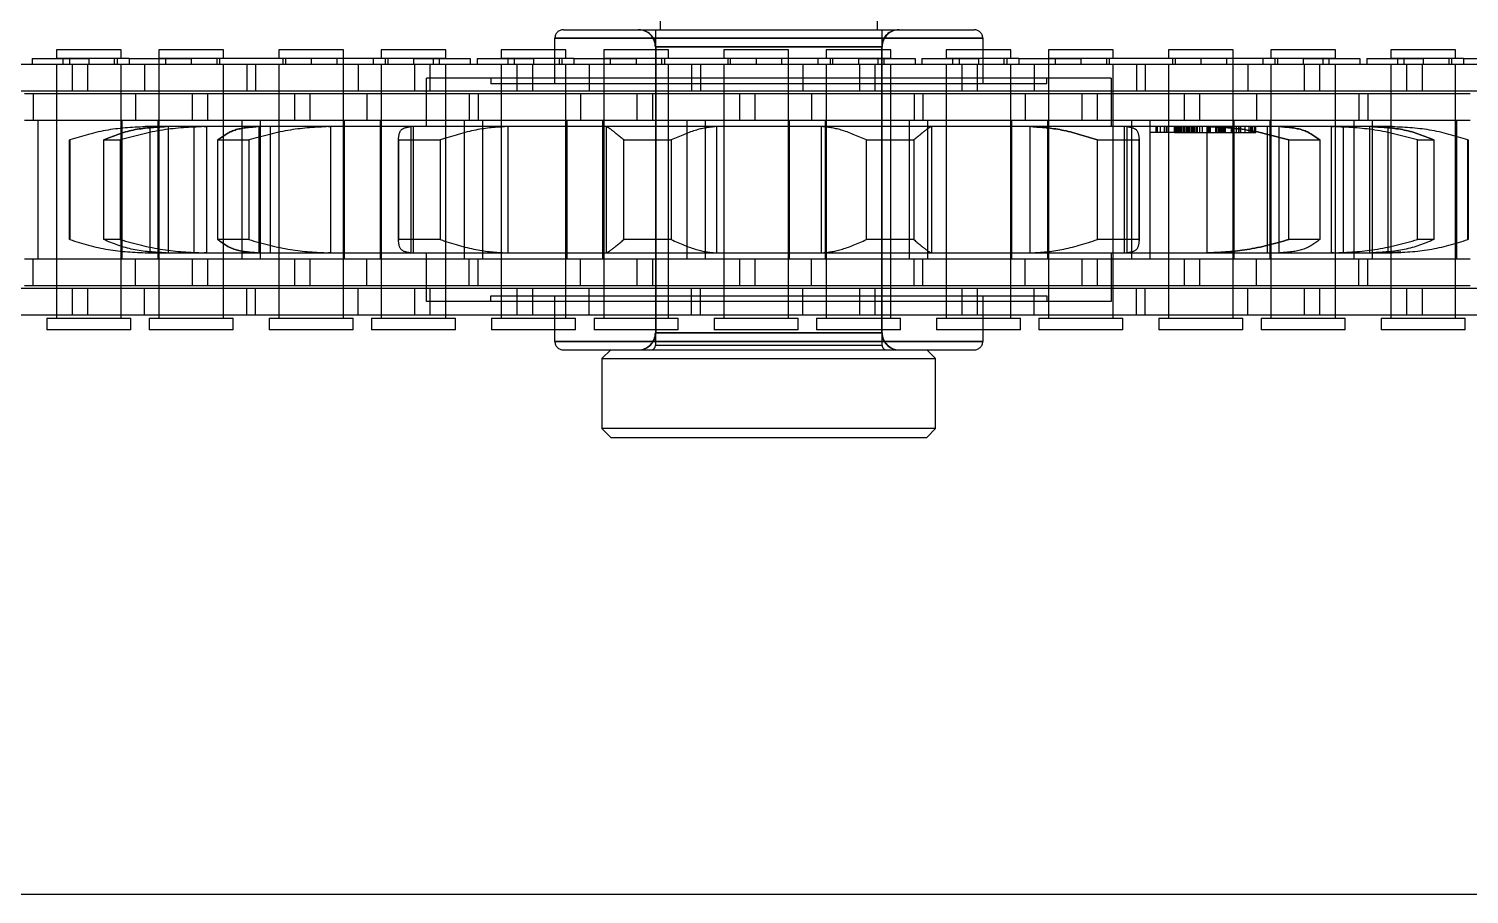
# Model space of a CAD drawing. Header units: metres. Extents: x 0 to 21025, y 0 to 14850.
# Drawn here: x 5274.1 to 5356.3, y 9261.1 to 9310.6 of the extents above; entities that cross this region are included whole.
import ezdxf

# ---------------------------------------------------------------- set-up
doc = ezdxf.new("R2010")
doc.units = ezdxf.units.M
doc.header["$LTSCALE"] = 25
doc.linetypes.add('HIDDEN2', pattern=[4.7625, 3.175, -1.5875])
doc.layers.add('SL4', color=4, linetype='Continuous')
doc.layers.add('ST1', color=7, linetype='HIDDEN2')

msp = doc.modelspace()

# ---------------------------------------------------------------- linework, layer by layer
at = {"layer": 'SL4'}
msp.add_line((4210.539, 9261.149), (5535.514, 9261.149), dxfattribs=at)
at = {"layer": 'ST1'}
for p, q in [((5310.157, 9311.629), (5310.157, 9310.529)), ((5322.557, 9310.529), (5322.557, 9311.629)), ((5304.63, 9310.529), (5328.083, 9310.529)), ((5309.882, 9310.529), (5309.882, 9292.489)), ((5322.832, 9292.489), (5322.832, 9310.529)), ((5304.142, 9307.44), (5304.142, 9310.04)), ((5304.142, 9310.04), (5328.572, 9310.04)), ((5328.572, 9310.04), (5304.142, 9310.04)), ((5309.882, 9309.551), (5309.882, 9293.216)), ((5322.807, 9309.551), (5309.906, 9309.551)), ((5309.906, 9309.551), (5309.906, 9293.216)), ((5309.906, 9309.551), (5322.807, 9309.551)), ((5322.807, 9293.216), (5322.807, 9309.551)), ((5322.832, 9293.216), (5322.832, 9309.551)), ((5328.572, 9310.04), (5328.572, 9307.44)), ((5274.298, 9308.873), (5274.298, 9308.541)), ((5274.298, 9308.873), (5277.529, 9308.873)), ((5279.374, 9309.384), (5275.684, 9309.384)), ((5275.684, 9309.384), (5275.684, 9308.91)), ((5275.684, 9308.91), (5279.374, 9308.91)), ((5276.053, 9308.91), (5276.053, 9308.541)), ((5276.422, 9308.873), (5276.422, 9308.541)), ((5277.529, 9308.873), (5277.529, 9308.541)), ((5279.825, 9308.873), (5277.529, 9308.873)), ((5279.005, 9308.541), (5279.005, 9308.91)), ((5279.148, 9308.873), (5279.148, 9308.541)), ((5279.374, 9308.91), (5279.374, 9309.384)), ((5279.825, 9308.873), (5283.377, 9308.873)), ((5279.825, 9308.873), (5279.825, 9308.541)), ((5285.222, 9309.384), (5281.532, 9309.384)), ((5281.532, 9309.384), (5281.532, 9308.91)), ((5281.532, 9308.91), (5285.222, 9308.91)), ((5281.532, 9308.873), (5281.532, 9307.021)), ((5281.901, 9308.91), (5281.901, 9308.541)), ((5283.377, 9308.873), (5283.377, 9308.541)), ((5296.077, 9308.873), (5283.377, 9308.873)), ((5284.853, 9308.541), (5284.853, 9308.91)), ((5284.996, 9308.873), (5284.996, 9308.541)), ((5285.222, 9308.91), (5285.222, 9309.384)), ((5292.074, 9309.384), (5288.384, 9309.384)), ((5288.384, 9309.384), (5288.384, 9308.91)), ((5288.384, 9308.91), (5292.074, 9308.91)), ((5288.61, 9308.873), (5288.61, 9308.541)), ((5288.753, 9308.91), (5288.753, 9308.541)), ((5290.229, 9308.873), (5290.229, 9308.541)), ((5291.705, 9308.541), (5291.705, 9308.91)), ((5292.074, 9308.91), (5292.074, 9309.384)), ((5292.074, 9307.021), (5292.074, 9308.873)), ((5293.781, 9308.541), (5293.781, 9308.873)), ((5297.922, 9309.384), (5294.232, 9309.384)), ((5294.232, 9309.384), (5294.232, 9308.91)), ((5294.232, 9308.91), (5297.922, 9308.91)), ((5294.458, 9308.873), (5294.458, 9308.541)), ((5294.601, 9308.91), (5294.601, 9308.541)), ((5296.077, 9308.873), (5296.077, 9308.541)), ((5296.077, 9308.873), (5299.308, 9308.873)), ((5297.184, 9308.873), (5297.184, 9308.541)), ((5297.553, 9308.541), (5297.553, 9308.91)), ((5297.922, 9308.91), (5297.922, 9309.384)), ((5299.308, 9308.873), (5299.308, 9308.541)), ((5299.698, 9308.873), (5299.698, 9308.541)), ((5299.698, 9308.873), (5302.929, 9308.873)), ((5304.774, 9309.384), (5301.084, 9309.384)), ((5301.084, 9309.384), (5301.084, 9308.91)), ((5301.084, 9308.91), (5304.774, 9308.91)), ((5301.453, 9308.91), (5301.453, 9308.541)), ((5301.822, 9308.873), (5301.822, 9308.541)), ((5302.929, 9308.873), (5302.929, 9308.541)), ((5305.225, 9308.873), (5302.929, 9308.873)), ((5304.405, 9308.541), (5304.405, 9308.91)), ((5304.548, 9308.873), (5304.548, 9308.541)), ((5304.774, 9308.91), (5304.774, 9309.384)), ((5305.225, 9308.873), (5308.777, 9308.873)), ((5305.225, 9308.873), (5305.225, 9308.541)), ((5310.622, 9309.384), (5306.932, 9309.384)), ((5306.932, 9309.384), (5306.932, 9308.91)), ((5306.932, 9308.91), (5310.622, 9308.91)), ((5306.932, 9308.873), (5306.932, 9307.021)), ((5307.301, 9308.91), (5307.301, 9308.541)), ((5308.777, 9308.873), (5308.777, 9308.541)), ((5321.477, 9308.873), (5308.777, 9308.873)), ((5310.253, 9308.541), (5310.253, 9308.91)), ((5310.396, 9308.873), (5310.396, 9308.541)), ((5310.622, 9308.91), (5310.622, 9309.384)), ((5317.474, 9309.384), (5313.784, 9309.384)), ((5313.784, 9309.384), (5313.784, 9308.91)), ((5313.784, 9308.91), (5317.474, 9308.91)), ((5314.01, 9308.873), (5314.01, 9308.541)), ((5314.153, 9308.91), (5314.153, 9308.541)), ((5315.629, 9308.873), (5315.629, 9308.541)), ((5317.105, 9308.541), (5317.105, 9308.91)), ((5317.474, 9308.91), (5317.474, 9309.384)), ((5317.474, 9307.021), (5317.474, 9308.873)), ((5319.181, 9308.541), (5319.181, 9308.873)), ((5323.322, 9309.384), (5319.632, 9309.384)), ((5319.632, 9309.384), (5319.632, 9308.91)), ((5319.632, 9308.91), (5323.322, 9308.91)), ((5319.858, 9308.873), (5319.858, 9308.541)), ((5320.001, 9308.91), (5320.001, 9308.541)), ((5321.477, 9308.873), (5321.477, 9308.541)), ((5321.477, 9308.873), (5324.708, 9308.873)), ((5322.584, 9308.873), (5322.584, 9308.541)), ((5322.953, 9308.541), (5322.953, 9308.91)), ((5323.322, 9308.91), (5323.322, 9309.384)), ((5324.708, 9308.873), (5324.708, 9308.541)), ((5325.098, 9308.873), (5325.098, 9308.541)), ((5325.098, 9308.873), (5328.329, 9308.873)), ((5330.174, 9309.384), (5326.484, 9309.384)), ((5326.484, 9309.384), (5326.484, 9308.91)), ((5326.484, 9308.91), (5330.174, 9308.91)), ((5326.853, 9308.91), (5326.853, 9308.541)), ((5327.222, 9308.873), (5327.222, 9308.541)), ((5328.329, 9308.873), (5328.329, 9308.541)), ((5330.625, 9308.873), (5328.329, 9308.873)), ((5329.805, 9308.541), (5329.805, 9308.91)), ((5329.948, 9308.873), (5329.948, 9308.541)), ((5330.174, 9308.91), (5330.174, 9309.384)), ((5330.625, 9308.873), (5334.177, 9308.873)), ((5330.625, 9308.873), (5330.625, 9308.541)), ((5336.022, 9309.384), (5332.332, 9309.384)), ((5332.332, 9309.384), (5332.332, 9308.91)), ((5332.332, 9308.91), (5336.022, 9308.91)), ((5332.332, 9308.873), (5332.332, 9307.021)), ((5332.701, 9308.91), (5332.701, 9308.541)), ((5334.177, 9308.873), (5334.177, 9308.541)), ((5346.877, 9308.873), (5334.177, 9308.873)), ((5335.653, 9308.541), (5335.653, 9308.91)), ((5335.796, 9308.873), (5335.796, 9308.541)), ((5336.022, 9308.91), (5336.022, 9309.384)), ((5342.874, 9309.384), (5339.184, 9309.384)), ((5339.184, 9309.384), (5339.184, 9308.91)), ((5339.184, 9308.91), (5342.874, 9308.91)), ((5339.41, 9308.873), (5339.41, 9308.541)), ((5339.553, 9308.91), (5339.553, 9308.541)), ((5341.029, 9308.873), (5341.029, 9308.541)), ((5342.505, 9308.541), (5342.505, 9308.91)), ((5342.874, 9308.91), (5342.874, 9309.384)), ((5342.874, 9307.021), (5342.874, 9308.873)), ((5344.581, 9308.541), (5344.581, 9308.873)), ((5348.722, 9309.384), (5345.032, 9309.384)), ((5345.032, 9309.384), (5345.032, 9308.91)), ((5345.032, 9308.91), (5348.722, 9308.91)), ((5345.258, 9308.873), (5345.258, 9308.541)), ((5345.401, 9308.91), (5345.401, 9308.541)), ((5346.877, 9308.873), (5346.877, 9308.541)), ((5346.877, 9308.873), (5350.108, 9308.873)), ((5347.984, 9308.873), (5347.984, 9308.541)), ((5348.353, 9308.541), (5348.353, 9308.91)), ((5348.722, 9308.91), (5348.722, 9309.384)), ((5350.108, 9308.873), (5350.108, 9308.541)), ((5350.498, 9308.873), (5350.498, 9308.541)), ((5350.498, 9308.873), (5353.729, 9308.873)), ((5355.574, 9309.384), (5351.884, 9309.384)), ((5351.884, 9309.384), (5351.884, 9308.91)), ((5351.884, 9308.91), (5355.574, 9308.91)), ((5352.253, 9308.91), (5352.253, 9308.541)), ((5352.622, 9308.873), (5352.622, 9308.541)), ((5353.729, 9308.873), (5353.729, 9308.541)), ((5356.025, 9308.873), (5353.729, 9308.873)), ((5355.205, 9308.541), (5355.205, 9308.91)), ((5355.348, 9308.873), (5355.348, 9308.541)), ((5355.574, 9308.91), (5355.574, 9309.384)), ((5356.025, 9308.873), (5359.577, 9308.873)), ((5356.025, 9308.873), (5356.025, 9308.541)), ((5276.597, 9308.541), (5267.502, 9308.541)), ((5275.684, 9308.541), (5275.684, 9307.021)), ((5275.684, 9308.541), (5275.684, 9294.042)), ((5277.457, 9308.541), (5276.597, 9308.541)), ((5276.597, 9307.021), (5276.597, 9308.541)), ((5286.552, 9308.541), (5277.457, 9308.541)), ((5277.457, 9308.541), (5277.457, 9307.021)), ((5279.374, 9307.021), (5279.374, 9308.541)), ((5279.374, 9294.042), (5279.374, 9308.541)), ((5280.704, 9308.541), (5280.704, 9307.021)), ((5281.532, 9308.541), (5281.532, 9294.042)), ((5285.222, 9307.021), (5285.222, 9308.541)), ((5285.222, 9294.042), (5285.222, 9308.541)), ((5286.552, 9308.541), (5286.552, 9307.021)), ((5292.902, 9308.541), (5286.552, 9308.541)), ((5287.054, 9308.541), (5287.054, 9307.021)), ((5288.384, 9308.541), (5288.384, 9307.021)), ((5288.384, 9308.541), (5288.384, 9294.042)), ((5292.074, 9294.042), (5292.074, 9308.541)), ((5292.902, 9308.541), (5292.902, 9307.021)), ((5301.997, 9308.541), (5292.902, 9308.541)), ((5294.232, 9308.541), (5294.232, 9307.021)), ((5294.232, 9308.541), (5294.232, 9294.042)), ((5296.149, 9307.021), (5296.149, 9308.541)), ((5297.009, 9308.541), (5297.009, 9307.021)), ((5297.922, 9307.021), (5297.922, 9308.541)), ((5297.922, 9294.042), (5297.922, 9308.541)), ((5301.084, 9308.541), (5301.084, 9307.021)), ((5301.084, 9308.541), (5301.084, 9294.042)), ((5302.857, 9308.541), (5301.997, 9308.541)), ((5301.997, 9307.021), (5301.997, 9308.541)), ((5311.952, 9308.541), (5302.857, 9308.541)), ((5302.857, 9308.541), (5302.857, 9307.021)), ((5304.774, 9307.021), (5304.774, 9308.541)), ((5304.774, 9294.042), (5304.774, 9308.541)), ((5306.104, 9308.541), (5306.104, 9307.021)), ((5306.932, 9308.541), (5306.932, 9294.042)), ((5310.622, 9307.021), (5310.622, 9308.541)), ((5310.622, 9294.042), (5310.622, 9308.541)), ((5311.952, 9308.541), (5311.952, 9307.021)), ((5318.302, 9308.541), (5311.952, 9308.541)), ((5312.454, 9308.541), (5312.454, 9307.021)), ((5313.784, 9308.541), (5313.784, 9307.021)), ((5313.784, 9308.541), (5313.784, 9294.042)), ((5317.474, 9294.042), (5317.474, 9308.541)), ((5318.302, 9308.541), (5318.302, 9307.021)), ((5327.397, 9308.541), (5318.302, 9308.541)), ((5319.632, 9308.541), (5319.632, 9307.021)), ((5319.632, 9308.541), (5319.632, 9294.042)), ((5321.549, 9307.021), (5321.549, 9308.541)), ((5322.409, 9308.541), (5322.409, 9307.021)), ((5323.322, 9307.021), (5323.322, 9308.541)), ((5323.322, 9294.042), (5323.322, 9308.541)), ((5326.484, 9308.541), (5326.484, 9307.021)), ((5326.484, 9308.541), (5326.484, 9294.042)), ((5328.257, 9308.541), (5327.397, 9308.541)), ((5327.397, 9307.021), (5327.397, 9308.541)), ((5337.352, 9308.541), (5328.257, 9308.541)), ((5328.257, 9308.541), (5328.257, 9307.021)), ((5330.174, 9307.021), (5330.174, 9308.541)), ((5330.174, 9294.042), (5330.174, 9308.541)), ((5331.504, 9308.541), (5331.504, 9307.021)), ((5332.332, 9308.541), (5332.332, 9294.042)), ((5336.022, 9307.021), (5336.022, 9308.541)), ((5336.022, 9294.042), (5336.022, 9308.541)), ((5337.352, 9308.541), (5337.352, 9307.021)), ((5343.702, 9308.541), (5337.352, 9308.541)), ((5337.854, 9308.541), (5337.854, 9307.021)), ((5339.184, 9308.541), (5339.184, 9307.021)), ((5339.184, 9308.541), (5339.184, 9294.042)), ((5342.874, 9294.042), (5342.874, 9308.541)), ((5343.702, 9308.541), (5343.702, 9307.021)), ((5352.797, 9308.541), (5343.702, 9308.541)), ((5345.032, 9308.541), (5345.032, 9307.021)), ((5345.032, 9308.541), (5345.032, 9294.042)), ((5346.949, 9307.021), (5346.949, 9308.541)), ((5347.809, 9308.541), (5347.809, 9307.021)), ((5348.722, 9307.021), (5348.722, 9308.541)), ((5348.722, 9294.042), (5348.722, 9308.541)), ((5351.884, 9308.541), (5351.884, 9307.021)), ((5351.884, 9308.541), (5351.884, 9294.042)), ((5353.657, 9308.541), (5352.797, 9308.541)), ((5352.797, 9307.021), (5352.797, 9308.541)), ((5362.752, 9308.541), (5353.657, 9308.541)), ((5353.657, 9308.541), (5353.657, 9307.021)), ((5355.574, 9307.021), (5355.574, 9308.541)), ((5355.574, 9294.042), (5355.574, 9308.541)), ((5276.597, 9307.021), (5267.502, 9307.021)), ((5277.457, 9307.021), (5276.597, 9307.021)), ((5286.552, 9307.021), (5277.457, 9307.021)), ((5292.902, 9307.021), (5286.552, 9307.021)), ((5301.997, 9307.021), (5292.902, 9307.021)), ((5296.813, 9304.989), (5296.813, 9307.759)), ((5335.901, 9307.759), (5296.813, 9307.759)), ((5300.477, 9307.759), (5300.477, 9307.44)), ((5332.236, 9307.44), (5300.477, 9307.44)), ((5302.857, 9307.021), (5301.997, 9307.021)), ((5311.952, 9307.021), (5302.857, 9307.021)), ((5318.302, 9307.021), (5311.952, 9307.021)), ((5327.397, 9307.021), (5318.302, 9307.021)), ((5328.257, 9307.021), (5327.397, 9307.021)), ((5337.352, 9307.021), (5328.257, 9307.021)), ((5332.236, 9307.44), (5332.236, 9307.759)), ((5335.901, 9307.759), (5335.901, 9304.989)), ((5343.702, 9307.021), (5337.352, 9307.021)), ((5352.797, 9307.021), (5343.702, 9307.021)), ((5353.657, 9307.021), (5352.797, 9307.021)), ((5362.752, 9307.021), (5353.657, 9307.021)), ((5280.202, 9306.869), (5273.852, 9306.869)), ((5274.354, 9306.869), (5274.354, 9305.349)), ((5275.684, 9306.869), (5275.684, 9305.349)), ((5279.374, 9305.349), (5279.374, 9306.869)), ((5280.202, 9306.869), (5280.202, 9305.349)), ((5289.297, 9306.869), (5280.202, 9306.869)), ((5281.532, 9306.869), (5281.532, 9305.349)), ((5283.449, 9305.349), (5283.449, 9306.869)), ((5284.309, 9306.869), (5284.309, 9305.349)), ((5285.222, 9305.349), (5285.222, 9306.869)), ((5288.384, 9306.869), (5288.384, 9305.349)), ((5290.157, 9306.869), (5289.297, 9306.869)), ((5289.297, 9305.349), (5289.297, 9306.869)), ((5299.252, 9306.869), (5290.157, 9306.869)), ((5290.157, 9306.869), (5290.157, 9305.349)), ((5292.074, 9305.349), (5292.074, 9306.869)), ((5293.404, 9306.869), (5293.404, 9305.349)), ((5294.232, 9306.869), (5294.232, 9305.349)), ((5297.922, 9305.349), (5297.922, 9306.869)), ((5299.252, 9306.869), (5299.252, 9305.349)), ((5305.602, 9306.869), (5299.252, 9306.869)), ((5299.754, 9306.869), (5299.754, 9305.349)), ((5301.084, 9306.869), (5301.084, 9305.349)), ((5304.774, 9305.349), (5304.774, 9306.869)), ((5305.602, 9306.869), (5305.602, 9305.349)), ((5314.697, 9306.869), (5305.602, 9306.869)), ((5306.932, 9306.869), (5306.932, 9305.349)), ((5308.849, 9305.349), (5308.849, 9306.869)), ((5309.709, 9306.869), (5309.709, 9305.349)), ((5310.622, 9305.349), (5310.622, 9306.869)), ((5313.784, 9306.869), (5313.784, 9305.349)), ((5315.557, 9306.869), (5314.697, 9306.869)), ((5314.697, 9305.349), (5314.697, 9306.869)), ((5324.652, 9306.869), (5315.557, 9306.869)), ((5315.557, 9306.869), (5315.557, 9305.349)), ((5317.474, 9305.349), (5317.474, 9306.869)), ((5318.804, 9306.869), (5318.804, 9305.349)), ((5319.632, 9306.869), (5319.632, 9305.349)), ((5323.322, 9305.349), (5323.322, 9306.869)), ((5324.652, 9306.869), (5324.652, 9305.349)), ((5331.002, 9306.869), (5324.652, 9306.869)), ((5325.154, 9306.869), (5325.154, 9305.349)), ((5326.484, 9306.869), (5326.484, 9305.349)), ((5330.174, 9305.349), (5330.174, 9306.869)), ((5331.002, 9306.869), (5331.002, 9305.349)), ((5340.097, 9306.869), (5331.002, 9306.869)), ((5332.332, 9306.869), (5332.332, 9305.349)), ((5334.249, 9305.349), (5334.249, 9306.869)), ((5335.109, 9306.869), (5335.109, 9305.349)), ((5336.022, 9305.349), (5336.022, 9306.869)), ((5339.184, 9306.869), (5339.184, 9305.349)), ((5340.957, 9306.869), (5340.097, 9306.869)), ((5340.097, 9305.349), (5340.097, 9306.869)), ((5350.052, 9306.869), (5340.957, 9306.869)), ((5340.957, 9306.869), (5340.957, 9305.349)), ((5342.874, 9305.349), (5342.874, 9306.869)), ((5344.204, 9306.869), (5344.204, 9305.349)), ((5345.032, 9306.869), (5345.032, 9305.349)), ((5348.722, 9305.349), (5348.722, 9306.869)), ((5350.052, 9306.869), (5350.052, 9305.349)), ((5356.402, 9306.869), (5350.052, 9306.869)), ((5350.554, 9306.869), (5350.554, 9305.349)), ((5351.884, 9306.869), (5351.884, 9305.349)), ((5355.574, 9305.349), (5355.574, 9306.869)), ((5280.202, 9305.349), (5273.852, 9305.349)), ((5274.637, 9297.419), (5274.637, 9305.349)), ((5275.684, 9305.349), (5275.684, 9297.419)), ((5279.374, 9297.419), (5279.374, 9305.349)), ((5279.417, 9305.349), (5279.417, 9297.419)), ((5289.297, 9305.349), (5280.202, 9305.349)), ((5280.269, 9304.98), (5280.749, 9304.989)), ((5280.89, 9304.989), (5280.749, 9304.989)), ((5281.016, 9304.989), (5280.89, 9304.989)), ((5280.89, 9304.989), (5281.016, 9304.989)), ((5281.016, 9304.989), (5281.016, 9297.779)), ((5281.947, 9304.989), (5281.016, 9304.989)), ((5281.489, 9297.419), (5281.489, 9305.349)), ((5281.532, 9305.349), (5281.532, 9297.419)), ((5284.111, 9304.989), (5281.947, 9304.989)), ((5282.056, 9304.989), (5282.056, 9297.779)), ((5283.554, 9297.779), (5283.554, 9304.989)), ((5284.24, 9304.989), (5284.111, 9304.989)), ((5284.111, 9304.989), (5284.24, 9304.989)), ((5284.24, 9304.989), (5284.24, 9297.779)), ((5287.153, 9304.989), (5284.24, 9304.989)), ((5285.222, 9297.419), (5285.222, 9305.349)), ((5286.269, 9305.349), (5286.269, 9297.419)), ((5291.222, 9304.989), (5287.153, 9304.989)), ((5287.232, 9304.989), (5287.232, 9297.779)), ((5287.337, 9297.419), (5287.337, 9305.349)), ((5287.901, 9297.779), (5287.901, 9304.989)), ((5288.384, 9305.349), (5288.384, 9297.419)), ((5290.157, 9305.349), (5289.297, 9305.349)), ((5299.252, 9305.349), (5290.157, 9305.349)), ((5291.337, 9304.989), (5291.222, 9304.989)), ((5291.222, 9304.989), (5291.337, 9304.989)), ((5291.337, 9304.989), (5291.337, 9297.779)), ((5295.883, 9304.989), (5291.337, 9304.989)), ((5292.074, 9297.419), (5292.074, 9305.349)), ((5292.117, 9305.349), (5292.117, 9297.419)), ((5294.189, 9297.419), (5294.189, 9305.349)), ((5294.232, 9305.349), (5294.232, 9297.419)), ((5301.364, 9304.989), (5295.883, 9304.989)), ((5295.921, 9304.989), (5295.921, 9297.779)), ((5296.071, 9297.779), (5296.071, 9304.989)), ((5297.922, 9297.419), (5297.922, 9305.349)), ((5298.969, 9305.349), (5298.969, 9297.419)), ((5305.602, 9305.349), (5299.252, 9305.349)), ((5300.037, 9297.419), (5300.037, 9305.349)), ((5301.084, 9305.349), (5301.084, 9297.419)), ((5301.452, 9304.989), (5301.364, 9304.989)), ((5301.452, 9304.989), (5301.452, 9297.779)), ((5307.075, 9304.989), (5301.452, 9304.989)), ((5304.774, 9297.419), (5304.774, 9305.349)), ((5304.817, 9305.349), (5304.817, 9297.419)), ((5314.697, 9305.349), (5305.602, 9305.349)), ((5306.889, 9297.419), (5306.889, 9305.349)), ((5306.932, 9305.349), (5306.932, 9297.419)), ((5307.075, 9304.989), (5307.075, 9297.779)), ((5307.081, 9304.989), (5307.075, 9304.989)), ((5313.315, 9304.989), (5307.081, 9304.989)), ((5310.622, 9297.419), (5310.622, 9305.349)), ((5311.669, 9305.349), (5311.669, 9297.419)), ((5312.737, 9297.419), (5312.737, 9305.349)), ((5313.365, 9304.989), (5313.315, 9304.989)), ((5313.365, 9304.989), (5313.365, 9297.779)), ((5319.348, 9304.989), (5313.365, 9304.989)), ((5313.784, 9305.349), (5313.784, 9297.419)), ((5315.557, 9305.349), (5314.697, 9305.349)), ((5324.652, 9305.349), (5315.557, 9305.349)), ((5317.474, 9297.419), (5317.474, 9305.349)), ((5317.517, 9305.349), (5317.517, 9297.419)), ((5319.348, 9304.989), (5319.348, 9297.779)), ((5319.399, 9304.989), (5319.348, 9304.989)), ((5325.632, 9304.989), (5319.399, 9304.989)), ((5319.589, 9297.419), (5319.589, 9305.349)), ((5319.632, 9305.349), (5319.632, 9297.419)), ((5323.322, 9297.419), (5323.322, 9305.349)), ((5324.369, 9305.349), (5324.369, 9297.419)), ((5331.002, 9305.349), (5324.652, 9305.349)), ((5325.437, 9297.419), (5325.437, 9305.349)), ((5325.638, 9304.989), (5325.632, 9304.989)), ((5325.638, 9304.989), (5325.638, 9297.779)), ((5331.261, 9304.989), (5325.638, 9304.989)), ((5326.484, 9305.349), (5326.484, 9297.419)), ((5330.174, 9297.419), (5330.174, 9305.349)), ((5330.217, 9305.349), (5330.217, 9297.419)), ((5340.097, 9305.349), (5331.002, 9305.349)), ((5331.261, 9304.989), (5331.261, 9297.779)), ((5331.349, 9304.989), (5331.261, 9304.989)), ((5336.831, 9304.989), (5331.349, 9304.989)), ((5332.289, 9297.419), (5332.289, 9305.349)), ((5332.332, 9305.349), (5332.332, 9297.419)), ((5336.022, 9297.419), (5336.022, 9305.349)), ((5336.642, 9304.989), (5336.642, 9297.779)), ((5336.792, 9304.989), (5336.792, 9297.779)), ((5341.376, 9304.989), (5336.831, 9304.989)), ((5337.069, 9305.349), (5337.069, 9297.419)), ((5338.118, 9304.989), (5338.118, 9304.654)), ((5338.957, 9304.654), (5338.118, 9304.654)), ((5338.137, 9297.419), (5338.137, 9305.349)), ((5338.453, 9304.989), (5338.453, 9304.654)), ((5338.555, 9304.654), (5338.555, 9304.989)), ((5338.726, 9304.654), (5338.726, 9304.989)), ((5338.957, 9304.654), (5338.957, 9304.989)), ((5339.11, 9304.654), (5338.957, 9304.654)), ((5339.061, 9304.654), (5339.061, 9304.989)), ((5339.11, 9304.654), (5339.11, 9304.989)), ((5339.524, 9304.654), (5339.11, 9304.654)), ((5339.184, 9305.349), (5339.184, 9297.419)), ((5339.202, 9304.654), (5339.202, 9304.989)), ((5339.524, 9304.654), (5339.524, 9304.989)), ((5339.524, 9304.654), (5341.954, 9304.654)), ((5339.583, 9304.989), (5339.583, 9304.654)), ((5339.584, 9304.654), (5339.584, 9304.989)), ((5339.635, 9304.654), (5339.635, 9304.989)), ((5339.648, 9304.654), (5339.648, 9304.989)), ((5339.649, 9304.654), (5339.649, 9304.989)), ((5339.706, 9304.654), (5339.706, 9304.989)), ((5339.782, 9304.654), (5339.782, 9304.989)), ((5339.791, 9304.654), (5339.791, 9304.989)), ((5339.822, 9304.654), (5339.822, 9304.989)), ((5339.896, 9304.989), (5339.896, 9304.654)), ((5339.899, 9304.654), (5339.899, 9304.989)), ((5339.907, 9304.654), (5339.907, 9304.989)), ((5339.92, 9304.654), (5339.92, 9304.989)), ((5340.013, 9304.654), (5340.013, 9304.989)), ((5340.033, 9304.654), (5340.033, 9304.989)), ((5340.04, 9304.654), (5340.04, 9304.989)), ((5340.957, 9305.349), (5340.097, 9305.349)), ((5340.109, 9304.654), (5340.109, 9304.989)), ((5340.202, 9304.654), (5340.202, 9304.989)), ((5340.286, 9304.654), (5340.286, 9304.989)), ((5340.366, 9304.654), (5340.366, 9304.989)), ((5340.414, 9304.654), (5340.414, 9304.989)), ((5340.518, 9304.654), (5340.518, 9304.989)), ((5340.55, 9304.654), (5340.55, 9304.989)), ((5340.553, 9304.654), (5340.553, 9304.989)), ((5340.586, 9304.654), (5340.586, 9304.989)), ((5340.625, 9304.654), (5340.625, 9304.989)), ((5340.659, 9304.654), (5340.659, 9304.989)), ((5340.662, 9304.654), (5340.662, 9304.989)), ((5340.688, 9304.654), (5340.688, 9304.989)), ((5340.692, 9304.654), (5340.692, 9304.989)), ((5340.78, 9304.654), (5340.78, 9304.989)), ((5340.793, 9304.654), (5340.793, 9304.989)), ((5340.81, 9304.654), (5340.81, 9304.989)), ((5340.829, 9304.654), (5340.829, 9304.989)), ((5340.837, 9304.654), (5340.837, 9304.989)), ((5350.052, 9305.349), (5340.957, 9305.349)), ((5340.97, 9304.654), (5340.97, 9304.989)), ((5341.13, 9304.654), (5341.13, 9304.989)), ((5341.376, 9304.989), (5341.376, 9297.779)), ((5341.491, 9304.989), (5341.376, 9304.989)), ((5341.464, 9304.654), (5341.464, 9304.989)), ((5345.56, 9304.989), (5341.491, 9304.989)), ((5341.513, 9304.654), (5341.513, 9304.989)), ((5341.574, 9304.654), (5341.574, 9304.989)), ((5341.873, 9304.654), (5341.873, 9304.989)), ((5341.914, 9304.654), (5341.914, 9304.989)), ((5341.935, 9304.654), (5341.935, 9304.989)), ((5341.954, 9304.654), (5341.954, 9304.989)), ((5341.954, 9304.654), (5342.344, 9304.654)), ((5342.063, 9304.654), (5342.063, 9304.989)), ((5342.109, 9304.654), (5342.109, 9304.989)), ((5342.19, 9304.654), (5342.19, 9304.989)), ((5342.244, 9304.654), (5342.244, 9304.989)), ((5342.298, 9304.654), (5342.298, 9304.989)), ((5342.316, 9304.654), (5342.316, 9304.989)), ((5342.337, 9304.654), (5342.337, 9304.989)), ((5342.344, 9304.654), (5342.344, 9304.989)), ((5342.344, 9304.654), (5343.191, 9304.654)), ((5342.416, 9304.654), (5342.416, 9304.989)), ((5342.44, 9304.654), (5342.44, 9304.989)), ((5342.775, 9304.654), (5342.775, 9304.989)), ((5342.801, 9304.654), (5342.801, 9304.989)), ((5342.848, 9304.654), (5342.848, 9304.989)), ((5342.874, 9297.419), (5342.874, 9305.349)), ((5342.885, 9304.654), (5342.885, 9304.989)), ((5342.917, 9305.349), (5342.917, 9297.419)), ((5342.933, 9304.654), (5342.933, 9304.989)), ((5343.055, 9304.654), (5343.055, 9304.989)), ((5343.191, 9304.654), (5343.191, 9304.989)), ((5343.191, 9304.654), (5343.474, 9304.654)), ((5343.287, 9304.654), (5343.287, 9304.989)), ((5343.308, 9304.654), (5343.308, 9304.989)), ((5343.474, 9304.654), (5343.558, 9304.654)), ((5343.558, 9304.654), (5343.558, 9304.989)), ((5343.558, 9304.654), (5343.882, 9304.654)), ((5343.792, 9304.654), (5343.792, 9304.989)), ((5343.882, 9304.654), (5343.882, 9304.989)), ((5343.882, 9304.654), (5343.918, 9304.654)), ((5343.918, 9304.654), (5343.918, 9304.989)), ((5343.918, 9304.654), (5344.126, 9304.654)), ((5343.961, 9304.654), (5343.961, 9304.989)), ((5343.998, 9304.654), (5343.998, 9304.989)), ((5344.116, 9304.654), (5344.116, 9304.989)), ((5344.126, 9304.654), (5344.126, 9304.989)), ((5344.126, 9304.654), (5344.161, 9304.654)), ((5344.146, 9304.654), (5344.146, 9304.989)), ((5344.161, 9304.654), (5344.161, 9304.989)), ((5344.812, 9304.989), (5344.812, 9297.779)), ((5344.989, 9297.419), (5344.989, 9305.349)), ((5345.032, 9305.349), (5345.032, 9297.419)), ((5345.482, 9304.989), (5345.482, 9297.779)), ((5348.473, 9304.989), (5345.56, 9304.989)), ((5348.473, 9304.989), (5348.473, 9297.779)), ((5348.602, 9304.989), (5348.473, 9304.989)), ((5348.473, 9304.989), (5348.602, 9304.989)), ((5350.767, 9304.989), (5348.602, 9304.989)), ((5348.722, 9297.419), (5348.722, 9305.349)), ((5349.159, 9304.989), (5349.159, 9297.779)), ((5349.769, 9305.349), (5349.769, 9297.419)), ((5356.402, 9305.349), (5350.052, 9305.349)), ((5350.658, 9304.989), (5350.658, 9297.779)), ((5351.697, 9304.989), (5350.767, 9304.989)), ((5350.837, 9297.419), (5350.837, 9305.349)), ((5351.697, 9304.989), (5351.697, 9297.779)), ((5351.823, 9304.989), (5351.697, 9304.989)), ((5351.697, 9304.989), (5351.823, 9304.989)), ((5351.964, 9304.989), (5351.823, 9304.989)), ((5351.884, 9305.349), (5351.884, 9297.419)), ((5355.574, 9297.419), (5355.574, 9305.349)), ((5355.617, 9305.349), (5355.617, 9297.419)), ((5276.417, 9304.227), (5276.44, 9304.227)), ((5276.417, 9298.541), (5276.417, 9304.227)), ((5276.44, 9304.227), (5276.44, 9298.541)), ((5278.378, 9304.227), (5279.317, 9304.227)), ((5278.378, 9298.541), (5278.378, 9304.227)), ((5279.317, 9304.227), (5279.317, 9298.541)), ((5284.897, 9304.227), (5286.661, 9304.227)), ((5284.897, 9298.541), (5284.897, 9304.227)), ((5286.661, 9304.227), (5286.661, 9298.541)), ((5295.209, 9304.284), (5295.209, 9298.483)), ((5295.211, 9304.227), (5297.586, 9304.227)), ((5295.211, 9298.541), (5295.211, 9304.227)), ((5297.586, 9304.227), (5297.586, 9298.541)), ((5308.075, 9304.227), (5310.776, 9304.227)), ((5308.075, 9298.541), (5308.075, 9304.227)), ((5310.776, 9304.227), (5310.776, 9298.541)), ((5321.937, 9304.227), (5324.639, 9304.227)), ((5321.937, 9298.541), (5321.937, 9304.227)), ((5324.639, 9304.227), (5324.639, 9298.541)), ((5335.127, 9304.227), (5337.503, 9304.227)), ((5335.127, 9298.541), (5335.127, 9304.227)), ((5337.503, 9304.227), (5337.503, 9298.541)), ((5337.505, 9298.483), (5337.505, 9304.284)), ((5346.053, 9298.541), (5346.053, 9304.227)), ((5346.053, 9304.227), (5347.816, 9304.227)), ((5347.816, 9304.227), (5347.816, 9298.541)), ((5353.397, 9304.227), (5354.335, 9304.227)), ((5353.397, 9298.541), (5353.397, 9304.227)), ((5354.335, 9304.227), (5354.335, 9298.541)), ((5356.273, 9298.541), (5356.273, 9304.227)), ((5356.273, 9304.227), (5356.297, 9304.227)), ((5356.297, 9304.227), (5356.297, 9298.541)), ((5276.44, 9298.541), (5276.417, 9298.541)), ((5279.317, 9298.541), (5278.378, 9298.541)), ((5286.661, 9298.541), (5284.897, 9298.541)), ((5297.586, 9298.541), (5295.211, 9298.541)), ((5310.776, 9298.541), (5308.075, 9298.541)), ((5324.639, 9298.541), (5321.937, 9298.541)), ((5337.503, 9298.541), (5335.127, 9298.541)), ((5347.816, 9298.541), (5346.053, 9298.541)), ((5354.335, 9298.541), (5353.397, 9298.541)), ((5356.297, 9298.541), (5356.273, 9298.541)), ((5280.202, 9297.419), (5273.852, 9297.419)), ((5274.354, 9295.899), (5274.354, 9297.419)), ((5275.684, 9297.419), (5275.684, 9295.899)), ((5279.374, 9295.899), (5279.374, 9297.419)), ((5280.202, 9295.899), (5280.202, 9297.419)), ((5289.297, 9297.419), (5280.202, 9297.419)), ((5280.749, 9297.779), (5280.89, 9297.779)), ((5280.89, 9297.779), (5281.016, 9297.779)), ((5281.016, 9297.779), (5280.89, 9297.779)), ((5281.016, 9297.779), (5281.947, 9297.779)), ((5281.532, 9297.419), (5281.532, 9295.899)), ((5281.947, 9297.779), (5284.111, 9297.779)), ((5283.449, 9295.899), (5283.449, 9297.419)), ((5284.111, 9297.779), (5284.24, 9297.779)), ((5284.24, 9297.779), (5284.111, 9297.779)), ((5284.24, 9297.779), (5287.153, 9297.779)), ((5284.309, 9297.419), (5284.309, 9295.899)), ((5285.222, 9295.899), (5285.222, 9297.419)), ((5287.153, 9297.779), (5291.222, 9297.779)), ((5288.384, 9297.419), (5288.384, 9295.899)), ((5290.157, 9297.419), (5289.297, 9297.419)), ((5289.297, 9295.899), (5289.297, 9297.419)), ((5299.252, 9297.419), (5290.157, 9297.419)), ((5290.157, 9297.419), (5290.157, 9295.899)), ((5291.222, 9297.779), (5291.337, 9297.779)), ((5291.337, 9297.779), (5291.222, 9297.779)), ((5291.337, 9297.779), (5295.883, 9297.779)), ((5292.074, 9295.899), (5292.074, 9297.419)), ((5293.404, 9295.899), (5293.404, 9297.419)), ((5294.232, 9297.419), (5294.232, 9295.899)), ((5295.883, 9297.779), (5301.364, 9297.779)), ((5296.813, 9295.009), (5296.813, 9297.779)), ((5297.922, 9295.899), (5297.922, 9297.419)), ((5299.252, 9295.899), (5299.252, 9297.419)), ((5305.602, 9297.419), (5299.252, 9297.419)), ((5299.754, 9295.899), (5299.754, 9297.419)), ((5301.084, 9297.419), (5301.084, 9295.899)), ((5301.364, 9297.779), (5301.452, 9297.779)), ((5301.452, 9297.779), (5307.075, 9297.779)), ((5304.774, 9295.899), (5304.774, 9297.419)), ((5305.602, 9295.899), (5305.602, 9297.419)), ((5314.697, 9297.419), (5305.602, 9297.419)), ((5306.932, 9297.419), (5306.932, 9295.899)), ((5307.075, 9297.779), (5307.081, 9297.779)), ((5307.081, 9297.779), (5313.315, 9297.779)), ((5308.849, 9295.899), (5308.849, 9297.419)), ((5309.709, 9297.419), (5309.709, 9295.899)), ((5310.622, 9295.899), (5310.622, 9297.419)), ((5313.315, 9297.779), (5313.365, 9297.779)), ((5313.365, 9297.779), (5319.348, 9297.779)), ((5313.784, 9297.419), (5313.784, 9295.899)), ((5315.557, 9297.419), (5314.697, 9297.419)), ((5314.697, 9295.899), (5314.697, 9297.419)), ((5324.652, 9297.419), (5315.557, 9297.419)), ((5315.557, 9297.419), (5315.557, 9295.899)), ((5317.474, 9295.899), (5317.474, 9297.419)), ((5318.804, 9295.899), (5318.804, 9297.419)), ((5319.348, 9297.779), (5319.399, 9297.779)), ((5319.399, 9297.779), (5325.632, 9297.779)), ((5319.632, 9297.419), (5319.632, 9295.899)), ((5323.322, 9295.899), (5323.322, 9297.419)), ((5324.652, 9295.899), (5324.652, 9297.419)), ((5331.002, 9297.419), (5324.652, 9297.419)), ((5325.154, 9295.899), (5325.154, 9297.419)), ((5325.632, 9297.779), (5325.638, 9297.779)), ((5325.638, 9297.779), (5331.261, 9297.779)), ((5326.484, 9297.419), (5326.484, 9295.899)), ((5330.174, 9295.899), (5330.174, 9297.419)), ((5331.002, 9295.899), (5331.002, 9297.419)), ((5340.097, 9297.419), (5331.002, 9297.419)), ((5331.261, 9297.779), (5331.349, 9297.779)), ((5331.349, 9297.779), (5336.831, 9297.779)), ((5332.332, 9297.419), (5332.332, 9295.899)), ((5334.249, 9295.899), (5334.249, 9297.419)), ((5335.109, 9297.419), (5335.109, 9295.899)), ((5335.901, 9297.779), (5335.901, 9295.009)), ((5336.022, 9295.899), (5336.022, 9297.419)), ((5336.831, 9297.779), (5341.376, 9297.779)), ((5339.184, 9297.419), (5339.184, 9295.899)), ((5340.957, 9297.419), (5340.097, 9297.419)), ((5340.097, 9295.899), (5340.097, 9297.419)), ((5350.052, 9297.419), (5340.957, 9297.419)), ((5340.957, 9297.419), (5340.957, 9295.899)), ((5341.376, 9297.779), (5341.491, 9297.779)), ((5341.491, 9297.779), (5341.376, 9297.779)), ((5341.491, 9297.779), (5345.56, 9297.779)), ((5342.874, 9295.899), (5342.874, 9297.419)), ((5344.204, 9295.899), (5344.204, 9297.419)), ((5345.032, 9297.419), (5345.032, 9295.899)), ((5345.56, 9297.779), (5348.473, 9297.779)), ((5348.473, 9297.779), (5348.602, 9297.779)), ((5348.602, 9297.779), (5348.473, 9297.779)), ((5348.602, 9297.779), (5350.767, 9297.779)), ((5348.722, 9295.899), (5348.722, 9297.419)), ((5350.052, 9295.899), (5350.052, 9297.419)), ((5356.402, 9297.419), (5350.052, 9297.419)), ((5350.554, 9295.899), (5350.554, 9297.419)), ((5350.767, 9297.779), (5351.697, 9297.779)), ((5351.697, 9297.779), (5351.823, 9297.779)), ((5351.823, 9297.779), (5351.697, 9297.779)), ((5352.438, 9297.831), (5351.823, 9297.779)), ((5351.823, 9297.779), (5351.964, 9297.779)), ((5351.884, 9297.419), (5351.884, 9295.899)), ((5352.444, 9297.788), (5351.964, 9297.779)), ((5355.574, 9295.899), (5355.574, 9297.419)), ((5276.597, 9295.747), (5267.502, 9295.747)), ((5280.202, 9295.899), (5273.852, 9295.899)), ((5275.684, 9295.747), (5275.684, 9294.227)), ((5277.457, 9295.747), (5276.597, 9295.747)), ((5276.597, 9294.227), (5276.597, 9295.747)), ((5286.552, 9295.747), (5277.457, 9295.747)), ((5277.457, 9295.747), (5277.457, 9294.227)), ((5279.374, 9294.227), (5279.374, 9295.747)), ((5289.297, 9295.899), (5280.202, 9295.899)), ((5280.704, 9294.227), (5280.704, 9295.747)), ((5281.532, 9295.747), (5281.532, 9294.227)), ((5285.222, 9294.227), (5285.222, 9295.747)), ((5286.552, 9294.227), (5286.552, 9295.747)), ((5292.902, 9295.747), (5286.552, 9295.747)), ((5287.054, 9294.227), (5287.054, 9295.747)), ((5288.384, 9295.747), (5288.384, 9294.227)), ((5290.157, 9295.899), (5289.297, 9295.899)), ((5299.252, 9295.899), (5290.157, 9295.899)), ((5292.074, 9294.227), (5292.074, 9295.747)), ((5292.902, 9294.227), (5292.902, 9295.747)), ((5301.997, 9295.747), (5292.902, 9295.747)), ((5294.232, 9295.747), (5294.232, 9294.227)), ((5296.149, 9294.227), (5296.149, 9295.747)), ((5297.009, 9295.747), (5297.009, 9294.227)), ((5297.922, 9294.227), (5297.922, 9295.747)), ((5305.602, 9295.899), (5299.252, 9295.899)), ((5301.084, 9295.747), (5301.084, 9294.227)), ((5302.857, 9295.747), (5301.997, 9295.747)), ((5301.997, 9294.227), (5301.997, 9295.747)), ((5311.952, 9295.747), (5302.857, 9295.747)), ((5302.857, 9295.747), (5302.857, 9294.227)), ((5304.774, 9294.227), (5304.774, 9295.747)), ((5314.697, 9295.899), (5305.602, 9295.899)), ((5306.104, 9294.227), (5306.104, 9295.747)), ((5306.932, 9295.747), (5306.932, 9294.227)), ((5310.622, 9294.227), (5310.622, 9295.747)), ((5311.952, 9294.227), (5311.952, 9295.747)), ((5318.302, 9295.747), (5311.952, 9295.747)), ((5312.454, 9294.227), (5312.454, 9295.747)), ((5313.784, 9295.747), (5313.784, 9294.227)), ((5315.557, 9295.899), (5314.697, 9295.899)), ((5324.652, 9295.899), (5315.557, 9295.899)), ((5317.474, 9294.227), (5317.474, 9295.747)), ((5318.302, 9294.227), (5318.302, 9295.747)), ((5327.397, 9295.747), (5318.302, 9295.747)), ((5319.632, 9295.747), (5319.632, 9294.227)), ((5321.549, 9294.227), (5321.549, 9295.747)), ((5322.409, 9295.747), (5322.409, 9294.227)), ((5323.322, 9294.227), (5323.322, 9295.747)), ((5331.002, 9295.899), (5324.652, 9295.899)), ((5326.484, 9295.747), (5326.484, 9294.227)), ((5328.257, 9295.747), (5327.397, 9295.747)), ((5327.397, 9294.227), (5327.397, 9295.747)), ((5337.352, 9295.747), (5328.257, 9295.747)), ((5328.257, 9295.747), (5328.257, 9294.227)), ((5330.174, 9294.227), (5330.174, 9295.747)), ((5340.097, 9295.899), (5331.002, 9295.899)), ((5331.504, 9294.227), (5331.504, 9295.747)), ((5332.332, 9295.747), (5332.332, 9294.227)), ((5336.022, 9294.227), (5336.022, 9295.747)), ((5337.352, 9294.227), (5337.352, 9295.747)), ((5343.702, 9295.747), (5337.352, 9295.747)), ((5337.854, 9294.227), (5337.854, 9295.747)), ((5339.184, 9295.747), (5339.184, 9294.227)), ((5340.957, 9295.899), (5340.097, 9295.899)), ((5350.052, 9295.899), (5340.957, 9295.899)), ((5342.874, 9294.227), (5342.874, 9295.747)), ((5343.702, 9294.227), (5343.702, 9295.747)), ((5352.797, 9295.747), (5343.702, 9295.747)), ((5345.032, 9295.747), (5345.032, 9294.227)), ((5346.949, 9294.227), (5346.949, 9295.747)), ((5347.809, 9295.747), (5347.809, 9294.227)), ((5348.722, 9294.227), (5348.722, 9295.747)), ((5356.402, 9295.899), (5350.052, 9295.899)), ((5351.884, 9295.747), (5351.884, 9294.227)), ((5353.657, 9295.747), (5352.797, 9295.747)), ((5352.797, 9294.227), (5352.797, 9295.747)), ((5362.752, 9295.747), (5353.657, 9295.747)), ((5353.657, 9295.747), (5353.657, 9294.227)), ((5355.574, 9294.227), (5355.574, 9295.747)), ((5335.901, 9295.009), (5296.813, 9295.009)), ((5300.477, 9295.327), (5332.236, 9295.327)), ((5300.477, 9295.009), (5300.477, 9295.327)), ((5304.142, 9292.727), (5304.142, 9295.327)), ((5328.572, 9295.327), (5328.572, 9292.727)), ((5332.236, 9295.327), (5332.236, 9295.009)), ((5276.597, 9294.227), (5267.502, 9294.227)), ((5275.13, 9294.042), (5279.927, 9294.042)), ((5275.13, 9294.042), (5275.13, 9293.384)), ((5277.457, 9294.227), (5276.597, 9294.227)), ((5286.552, 9294.227), (5277.457, 9294.227)), ((5279.927, 9293.384), (5279.927, 9294.042)), ((5280.978, 9294.042), (5285.775, 9294.042)), ((5280.978, 9294.042), (5280.978, 9293.384)), ((5285.775, 9293.384), (5285.775, 9294.042)), ((5292.902, 9294.227), (5286.552, 9294.227)), ((5287.83, 9294.042), (5292.627, 9294.042)), ((5287.83, 9294.042), (5287.83, 9293.384)), ((5292.627, 9293.384), (5292.627, 9294.042)), ((5301.997, 9294.227), (5292.902, 9294.227)), ((5293.678, 9294.042), (5298.475, 9294.042)), ((5293.678, 9294.042), (5293.678, 9293.384)), ((5298.475, 9293.384), (5298.475, 9294.042)), ((5300.53, 9294.042), (5305.327, 9294.042)), ((5300.53, 9294.042), (5300.53, 9293.384)), ((5302.857, 9294.227), (5301.997, 9294.227)), ((5311.952, 9294.227), (5302.857, 9294.227)), ((5305.327, 9293.384), (5305.327, 9294.042)), ((5306.378, 9294.042), (5311.175, 9294.042)), ((5306.378, 9294.042), (5306.378, 9293.384)), ((5311.175, 9293.384), (5311.175, 9294.042)), ((5318.302, 9294.227), (5311.952, 9294.227)), ((5313.23, 9294.042), (5318.027, 9294.042)), ((5313.23, 9294.042), (5313.23, 9293.384)), ((5318.027, 9293.384), (5318.027, 9294.042)), ((5327.397, 9294.227), (5318.302, 9294.227)), ((5319.078, 9294.042), (5323.875, 9294.042)), ((5319.078, 9294.042), (5319.078, 9293.384)), ((5323.875, 9293.384), (5323.875, 9294.042)), ((5325.93, 9294.042), (5330.727, 9294.042)), ((5325.93, 9294.042), (5325.93, 9293.384)), ((5328.257, 9294.227), (5327.397, 9294.227)), ((5337.352, 9294.227), (5328.257, 9294.227)), ((5330.727, 9293.384), (5330.727, 9294.042)), ((5331.778, 9294.042), (5336.575, 9294.042)), ((5331.778, 9294.042), (5331.778, 9293.384)), ((5336.575, 9293.384), (5336.575, 9294.042)), ((5343.702, 9294.227), (5337.352, 9294.227)), ((5338.63, 9294.042), (5343.427, 9294.042)), ((5338.63, 9294.042), (5338.63, 9293.384)), ((5343.427, 9293.384), (5343.427, 9294.042)), ((5352.797, 9294.227), (5343.702, 9294.227)), ((5344.478, 9294.042), (5349.275, 9294.042)), ((5344.478, 9294.042), (5344.478, 9293.384)), ((5349.275, 9293.384), (5349.275, 9294.042)), ((5351.33, 9294.042), (5356.127, 9294.042)), ((5351.33, 9294.042), (5351.33, 9293.384)), ((5353.657, 9294.227), (5352.797, 9294.227)), ((5362.752, 9294.227), (5353.657, 9294.227)), ((5356.127, 9293.384), (5356.127, 9294.042)), ((5279.927, 9293.384), (5275.13, 9293.384)), ((5285.775, 9293.384), (5280.978, 9293.384)), ((5292.627, 9293.384), (5287.83, 9293.384)), ((5298.475, 9293.384), (5293.678, 9293.384)), ((5305.327, 9293.384), (5300.53, 9293.384)), ((5311.175, 9293.384), (5306.378, 9293.384)), ((5322.807, 9293.216), (5309.906, 9293.216)), ((5309.906, 9293.216), (5322.807, 9293.216)), ((5318.027, 9293.384), (5313.23, 9293.384)), ((5323.875, 9293.384), (5319.078, 9293.384)), ((5330.727, 9293.384), (5325.93, 9293.384)), ((5336.575, 9293.384), (5331.778, 9293.384)), ((5343.427, 9293.384), (5338.63, 9293.384)), ((5349.275, 9293.384), (5344.478, 9293.384)), ((5356.127, 9293.384), (5351.33, 9293.384)), ((5304.142, 9292.727), (5328.572, 9292.727)), ((5328.572, 9292.727), (5304.142, 9292.727)), ((5304.63, 9292.239), (5328.083, 9292.239)), ((5307.332, 9292.239), (5306.832, 9291.739)), ((5322.832, 9292.489), (5309.882, 9292.489)), ((5325.882, 9291.739), (5325.382, 9292.239)), ((5306.832, 9291.739), (5325.882, 9291.739)), ((5306.832, 9291.739), (5306.832, 9287.739)), ((5325.882, 9287.739), (5325.882, 9291.739)), ((5325.882, 9287.739), (5306.832, 9287.739)), ((5306.832, 9287.739), (5307.332, 9287.239)), ((5325.382, 9287.239), (5325.882, 9287.739)), ((5307.332, 9287.239), (5325.382, 9287.239))]:
    msp.add_line(p, q, dxfattribs=at)
for centre, radius, start, end in [((5304.63, 9310.04), 0.489, 90, 180), ((5308.904, 9309.551), 0.977, 0, 90), ((5308.931, 9309.553), 0.975, 359.89099, 89.89057), ((5323.782, 9309.553), 0.975, 90.10943, 180.10901), ((5323.809, 9309.551), 0.977, 90, 180), ((5328.083, 9310.04), 0.489, 0, 90), ((5308.904, 9293.216), 0.977, 270, 0), ((5308.931, 9293.214), 0.975, 270.10943, 0.10901), ((5323.782, 9293.214), 0.975, 179.89099, 269.89057), ((5323.809, 9293.216), 0.977, 180, 270), ((5304.63, 9292.727), 0.489, 180, 270), ((5309.632, 9292.489), 0.25, 270, 0), ((5323.082, 9292.489), 0.25, 180, 270), ((5328.083, 9292.727), 0.489, 270, 0)]:
    msp.add_arc(centre, radius, start, end, dxfattribs=at)
for points, knots in [([(5280.89, 9304.989), (5280.124, 9304.953), (5278.544, 9304.88), (5277.156, 9304.449), (5276.44, 9304.227)], [0, 0, 0, 0, 0.484725, 1, 1, 1, 1]), ([(5278.378, 9304.227), (5278.917, 9304.449), (5279.961, 9304.88), (5281.298, 9304.953), (5281.947, 9304.989)], [0, 0, 0, 0, 0.5152637, 1, 1, 1, 1]), ([(5281.947, 9304.989), (5281.298, 9304.953), (5279.961, 9304.88), (5278.917, 9304.449), (5278.378, 9304.227)], [0, 0, 0, 0, 0.4847361, 1, 1, 1, 1]), ([(5284.111, 9304.989), (5283.32, 9304.953), (5281.688, 9304.88), (5280.123, 9304.449), (5279.317, 9304.227)], [0, 0, 0, 0, 0.484722, 1, 1, 1, 1]), ([(5284.897, 9304.227), (5285.193, 9304.449), (5285.768, 9304.88), (5286.701, 9304.953), (5287.153, 9304.989)], [0, 0, 0, 0, 0.515263, 1, 1, 1, 1]), ([(5287.153, 9304.989), (5286.701, 9304.953), (5285.768, 9304.88), (5285.193, 9304.449), (5284.897, 9304.227)], [0, 0, 0, 0, 0.484737, 1, 1, 1, 1]), ([(5291.222, 9304.989), (5290.501, 9304.953), (5289.013, 9304.88), (5287.46, 9304.449), (5286.661, 9304.227)], [0, 0, 0, 0, 0.484736, 1, 1, 1, 1]), ([(5295.211, 9304.227), (5295.229, 9304.449), (5295.265, 9304.88), (5295.681, 9304.953), (5295.883, 9304.989)], [0, 0, 0, 0, 0.5152602, 1, 1, 1, 1]), ([(5301.364, 9304.989), (5300.8, 9304.953), (5299.636, 9304.88), (5298.283, 9304.449), (5297.586, 9304.227)], [0, 0, 0, 0, 0.484737, 1, 1, 1, 1]), ([(5308.075, 9304.227), (5307.813, 9304.449), (5307.305, 9304.88), (5307.154, 9304.953), (5307.081, 9304.989)], [0, 0, 0, 0, 0.515254, 1, 1, 1, 1]), ([(5313.315, 9304.989), (5312.976, 9304.953), (5312.276, 9304.88), (5311.286, 9304.449), (5310.776, 9304.227)], [0, 0, 0, 0, 0.484735, 1, 1, 1, 1]), ([(5321.937, 9304.227), (5321.427, 9304.449), (5320.437, 9304.88), (5319.738, 9304.953), (5319.399, 9304.989)], [0, 0, 0, 0, 0.515257, 1, 1, 1, 1]), ([(5325.632, 9304.989), (5325.559, 9304.953), (5325.408, 9304.88), (5324.9, 9304.449), (5324.639, 9304.227)], [0, 0, 0, 0, 0.484725, 1, 1, 1, 1]), ([(5335.127, 9304.227), (5334.43, 9304.449), (5333.077, 9304.88), (5331.913, 9304.953), (5331.349, 9304.989)], [0, 0, 0, 0, 0.515263, 1, 1, 1, 1]), ([(5331.349, 9304.989), (5331.913, 9304.953), (5333.077, 9304.88), (5334.43, 9304.449), (5335.127, 9304.227)], [0, 0, 0, 0, 0.484737, 1, 1, 1, 1]), ([(5336.831, 9304.989), (5337.032, 9304.953), (5337.449, 9304.88), (5337.484, 9304.449), (5337.503, 9304.227)], [0, 0, 0, 0, 0.4847353, 1, 1, 1, 1]), ([(5346.053, 9304.227), (5345.253, 9304.449), (5343.701, 9304.88), (5342.213, 9304.953), (5341.491, 9304.989)], [0, 0, 0, 0, 0.515264, 1, 1, 1, 1]), ([(5341.491, 9304.989), (5342.213, 9304.953), (5343.701, 9304.88), (5345.253, 9304.449), (5346.053, 9304.227)], [0, 0, 0, 0, 0.484736, 1, 1, 1, 1]), ([(5345.56, 9304.989), (5346.012, 9304.953), (5346.945, 9304.88), (5347.52, 9304.449), (5347.816, 9304.227)], [0, 0, 0, 0, 0.484737, 1, 1, 1, 1]), ([(5347.816, 9304.227), (5347.52, 9304.449), (5346.945, 9304.88), (5346.012, 9304.953), (5345.56, 9304.989)], [0, 0, 0, 0, 0.515263, 1, 1, 1, 1]), ([(5353.397, 9304.227), (5352.591, 9304.449), (5351.026, 9304.88), (5349.393, 9304.953), (5348.602, 9304.989)], [0, 0, 0, 0, 0.515256, 1, 1, 1, 1]), ([(5350.767, 9304.989), (5351.415, 9304.953), (5352.752, 9304.88), (5353.797, 9304.449), (5354.335, 9304.227)], [0, 0, 0, 0, 0.484736, 1, 1, 1, 1]), ([(5354.335, 9304.227), (5353.797, 9304.449), (5352.752, 9304.88), (5351.415, 9304.953), (5350.767, 9304.989)], [0, 0, 0, 0, 0.515264, 1, 1, 1, 1]), ([(5356.273, 9304.227), (5355.558, 9304.449), (5354.169, 9304.88), (5352.589, 9304.953), (5351.823, 9304.989)], [0, 0, 0, 0, 0.515254, 1, 1, 1, 1]), ([(5276.44, 9298.541), (5277.156, 9298.318), (5278.544, 9297.887), (5280.124, 9297.814), (5280.89, 9297.779)], [0, 0, 0, 0, 0.515254, 1, 1, 1, 1]), ([(5281.947, 9297.779), (5281.298, 9297.814), (5279.961, 9297.887), (5278.917, 9298.318), (5278.378, 9298.541)], [0, 0, 0, 0, 0.484736, 1, 1, 1, 1]), ([(5279.317, 9298.541), (5280.123, 9298.318), (5281.687, 9297.887), (5283.32, 9297.814), (5284.111, 9297.779)], [0, 0, 0, 0, 0.515256, 1, 1, 1, 1]), ([(5287.153, 9297.779), (5286.701, 9297.814), (5285.768, 9297.887), (5285.193, 9298.318), (5284.897, 9298.541)], [0, 0, 0, 0, 0.484737, 1, 1, 1, 1]), ([(5284.897, 9298.541), (5285.193, 9298.318), (5285.768, 9297.887), (5286.701, 9297.814), (5287.153, 9297.779)], [0, 0, 0, 0, 0.5152633, 1, 1, 1, 1]), ([(5286.661, 9298.541), (5287.46, 9298.318), (5289.013, 9297.887), (5290.501, 9297.814), (5291.222, 9297.779)], [0, 0, 0, 0, 0.515264, 1, 1, 1, 1]), ([(5295.883, 9297.779), (5295.681, 9297.814), (5295.265, 9297.887), (5295.229, 9298.318), (5295.211, 9298.541)], [0, 0, 0, 0, 0.484735, 1, 1, 1, 1]), ([(5297.586, 9298.541), (5298.283, 9298.318), (5299.636, 9297.887), (5300.8, 9297.814), (5301.364, 9297.779)], [0, 0, 0, 0, 0.515263, 1, 1, 1, 1]), ([(5307.081, 9297.779), (5307.154, 9297.814), (5307.305, 9297.887), (5307.813, 9298.318), (5308.075, 9298.541)], [0, 0, 0, 0, 0.484725, 1, 1, 1, 1]), ([(5310.776, 9298.541), (5311.286, 9298.318), (5312.276, 9297.887), (5312.976, 9297.814), (5313.315, 9297.779)], [0, 0, 0, 0, 0.515258, 1, 1, 1, 1]), ([(5319.399, 9297.779), (5319.738, 9297.814), (5320.437, 9297.887), (5321.427, 9298.318), (5321.937, 9298.541)], [0, 0, 0, 0, 0.484735, 1, 1, 1, 1]), ([(5324.639, 9298.541), (5324.9, 9298.318), (5325.408, 9297.887), (5325.559, 9297.814), (5325.632, 9297.779)], [0, 0, 0, 0, 0.515254, 1, 1, 1, 1]), ([(5331.349, 9297.779), (5331.913, 9297.814), (5333.077, 9297.887), (5334.43, 9298.318), (5335.127, 9298.541)], [0, 0, 0, 0, 0.484736, 1, 1, 1, 1]), ([(5337.503, 9298.541), (5337.484, 9298.318), (5337.449, 9297.887), (5337.032, 9297.814), (5336.831, 9297.779)], [0, 0, 0, 0, 0.51526, 1, 1, 1, 1]), ([(5341.491, 9297.779), (5342.213, 9297.814), (5343.701, 9297.887), (5345.253, 9298.318), (5346.053, 9298.541)], [0, 0, 0, 0, 0.484736, 1, 1, 1, 1]), ([(5346.053, 9298.541), (5345.253, 9298.318), (5343.701, 9297.887), (5342.213, 9297.814), (5341.491, 9297.779)], [0, 0, 0, 0, 0.515264, 1, 1, 1, 1]), ([(5347.816, 9298.541), (5347.52, 9298.318), (5346.945, 9297.887), (5346.012, 9297.814), (5345.56, 9297.779)], [0, 0, 0, 0, 0.515263, 1, 1, 1, 1]), ([(5348.602, 9297.779), (5349.393, 9297.814), (5351.026, 9297.887), (5352.59, 9298.318), (5353.397, 9298.541)], [0, 0, 0, 0, 0.484722, 1, 1, 1, 1]), ([(5354.335, 9298.541), (5353.797, 9298.318), (5352.752, 9297.887), (5351.415, 9297.814), (5350.767, 9297.779)], [0, 0, 0, 0, 0.515264, 1, 1, 1, 1]), ([(5351.823, 9297.779), (5352.589, 9297.814), (5354.169, 9297.887), (5355.558, 9298.318), (5356.273, 9298.541)], [0, 0, 0, 0, 0.484725, 1, 1, 1, 1])]:
    msp.add_open_spline(points, degree=3, knots=knots, dxfattribs=at)

doc.saveas('drawing.dxf')
